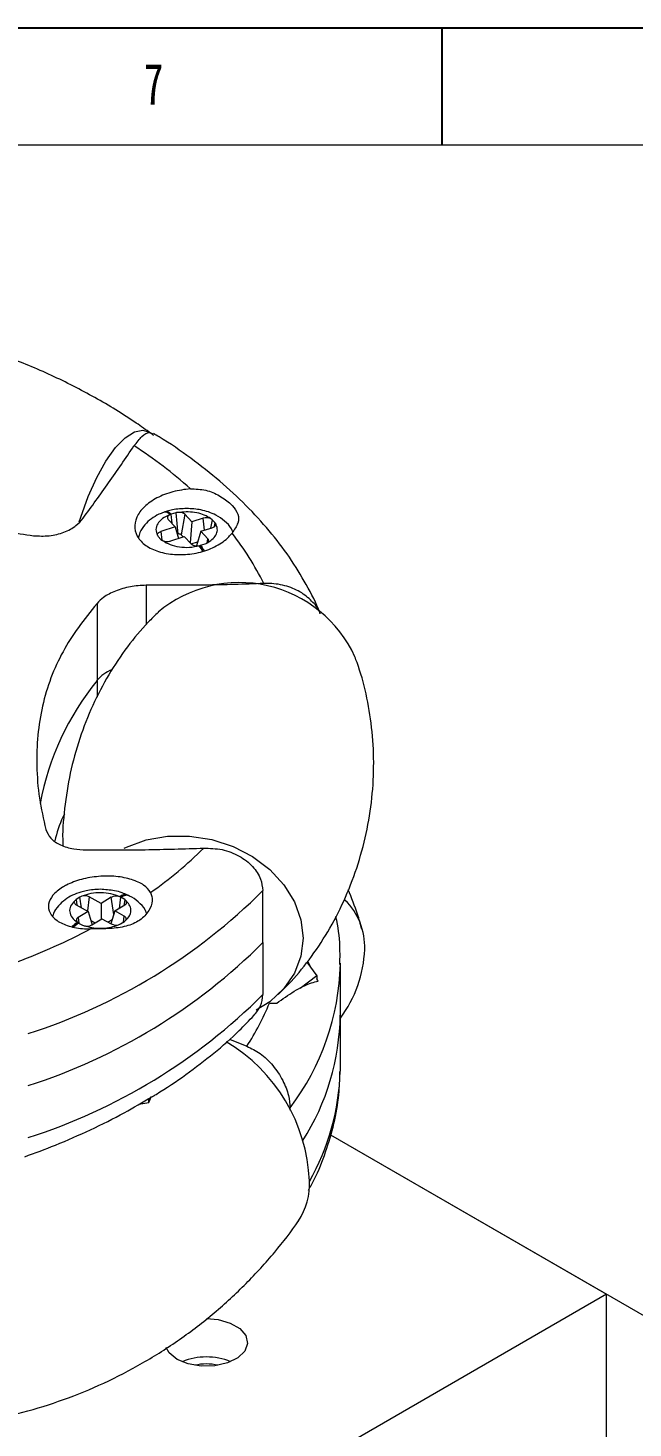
# Model space of a CAD drawing. Header units: millimetres. Extents: x 0 to 1189, y 0 to 841.
# Drawn here: x 316.9 to 368.2, y 722.3 to 841 of the extents above; entities that cross this region are included whole.
import ezdxf

# ---------------------------------------------------------------- set-up
doc = ezdxf.new("R2010")
doc.units = ezdxf.units.MM
doc.layers.add('10', color=7, linetype='Continuous')
doc.layers.add('5', color=7, linetype='Continuous')
doc.styles.add('SLDTEXTSTYLE5', font='TXT', dxfattribs={"width": 0.7})

msp = doc.modelspace()

# ---------------------------------------------------------------- linework, layer by layer
at = {"color": 7, "linetype": 'Continuous', "lineweight": 15}
for p, q in [((327.28, 806.66), (327.53, 806.44)), ((328.49, 799.96), (328.38, 799.92)), ((328.54, 799.97), (328.49, 799.96)), ((328.79, 799.31), (329.38, 798.69)), ((329.04, 799.76), (329.01, 799.75)), ((329.43, 799.89), (329.04, 799.76)), ((329.43, 799.89), (329.6, 798.07)), ((330.19, 799.76), (329.88, 798.03)), ((330.79, 799.13), (330.19, 799.76)), ((330.79, 799.13), (330.65, 797.34)), ((331.75, 799.43), (330.79, 799.13)), ((332.51, 799.3), (332.38, 799.4)), ((332.74, 799.06), (332.51, 799.3)), ((332.81, 798.94), (332.74, 799.06)), ((327.88, 797.98), (327.94, 797.87)), ((327.94, 797.87), (328.17, 797.62)), ((329.38, 798.69), (328.17, 798.31)), ((328.93, 797.49), (330.14, 797.87)), ((329.38, 798.69), (329.65, 797.72)), ((329.6, 798.07), (329.56, 798.06)), ((329.88, 798.03), (330.05, 797.85)), ((330.14, 797.87), (330.74, 797.25)), ((331.55, 798.32), (331.17, 797.08)), ((331.55, 798.32), (332.52, 798.62)), ((332.14, 797.69), (331.55, 798.32)), ((328.17, 797.62), (328.31, 797.53)), ((330.74, 797.25), (331.27, 797.42)), ((331.53, 797.13), (331.92, 797.25)), ((322.75, 792.21), (322.75, 785.67)), ((320.97, 767.1), (320.85, 766.99)), ((321.3, 767.3), (320.97, 767.1)), ((321.47, 767.37), (321.3, 767.3)), ((323.09, 766.76), (322.09, 767.31)), ((323.95, 767.28), (323.09, 766.76)), ((324.76, 767.28), (324.74, 767.29)), ((325.09, 767.1), (324.76, 767.28)), ((325.46, 767.41), (325.35, 767.47)), ((325.5, 767.39), (325.46, 767.41)), ((336.8, 763.44), (336.8, 767.85)), ((320.99, 766.64), (321.99, 766.09)), ((321.99, 766.09), (321.14, 765.57)), ((321.99, 766.09), (322.34, 764.96)), ((323.09, 766.76), (323.1, 765.42)), ((324.25, 766.13), (323.92, 765.03)), ((324.25, 766.13), (325.11, 766.65)), ((325.05, 765.69), (324.25, 766.13)), ((321.18, 765.1), (321.51, 764.92)), ((322.23, 765.32), (322.6, 765.12)), ((322.3, 764.94), (323.15, 765.46)), ((323.15, 765.46), (323.95, 765.02)), ((323.66, 765.18), (324.04, 765.41)), ((324.57, 764.96), (324.75, 765.03)), ((324.75, 765.03), (325.08, 765.23)), ((325.08, 765.23), (325.19, 765.33)), ((336.8, 763.44), (336.8, 759.03)), ((340.55, 761.78), (341.38, 760.63)), ((340.93, 761.25), (340.61, 761.86)), ((343.38, 757.3), (343.38, 761.71)), ((343.38, 761.6), (343.38, 761.71)), ((341.38, 760.63), (339.96, 759.55)), ((341.38, 760.63), (341.38, 760.26)), ((341.5, 760.18), (341.38, 760.4)), ((337.37, 758.3), (337.99, 758.3)), ((343.38, 752.89), (343.38, 757.3)), ((333.99, 755.25), (335.45, 754.65)), ((343.38, 752.53), (343.38, 752.89)), ((327.13, 749.87), (327.36, 750.43)), ((327.38, 750.35), (327.46, 750.4)), ((326.3, 749.73), (327.13, 749.87)), ((327.13, 749.87), (327.13, 750.23)), ((339.12, 749.23), (339.12, 749.43)), ((342.55, 747.13), (373.03, 729.53)), ((342.55, 747.13), (365.96, 733.62)), ((365.96, 733.62), (300.91, 696.06)), ((365.96, 655.23), (365.96, 733.62))]:
    msp.add_line(p, q, dxfattribs=at)
at = {"color": 8, "linetype": 'Continuous', "lineweight": 15}
for p, q in [((329.01, 799.75), (329.08, 799)), ((331.85, 798.41), (331.75, 799.43)), ((332.51, 799.3), (332.38, 798.58)), ((332.74, 799.06), (332.68, 798.69)), ((328.17, 798.31), (328.24, 797.58)), ((332.08, 797.33), (332.14, 797.69)), ((326.92, 793.74), (326.92, 790.41)), ((322.75, 785.67), (322.75, 784.25)), ((320.97, 767.1), (321.04, 766.61)), ((321.43, 766.4), (321.3, 767.3)), ((322.09, 767.31), (321.93, 766.12)), ((324.16, 765.81), (323.95, 767.28)), ((324.74, 767.29), (324.61, 766.34)), ((325.09, 767.1), (325.02, 766.59)), ((321.18, 765.1), (320.77, 764.77)), ((321.14, 765.57), (321.21, 765.09)), ((324.98, 765.18), (325.05, 765.69))]:
    msp.add_line(p, q, dxfattribs=at)
at = {"color": 7, "linetype": 'Continuous', "lineweight": 15, "flags": 128}
for points in [[(321.23, 799.11), (321.36, 799.52), (321.99, 801.28), (322.72, 802.88), (323.5, 804.28), (324.31, 805.42), (325.12, 806.25), (325.91, 806.75), (326.63, 806.89), (327.18, 806.72)], [(328.94, 799.73), (328.87, 799.69), (328.81, 799.64), (328.76, 799.59), (328.73, 799.54), (328.72, 799.48), (328.73, 799.42), (328.75, 799.37), (328.79, 799.31)], [(327.88, 797.98), (327.88, 798.03), (327.88, 798.08), (327.91, 798.13), (327.94, 798.17), (327.98, 798.21), (328.04, 798.25), (328.1, 798.28), (328.17, 798.31)], [(332.81, 798.94), (332.81, 798.89), (332.8, 798.85), (332.78, 798.8), (332.75, 798.76), (332.71, 798.71), (332.65, 798.68), (332.59, 798.65), (332.52, 798.62)], [(331.5, 797.12), (331.51, 797.12), (331.53, 797.13)], [(325.05, 771.44), (325.25, 771.54), (326.92, 772.15), (328.72, 772.46), (330.6, 772.47), (332.48, 772.18), (334.28, 771.59), (335.94, 770.73), (337.4, 769.64), (338.6, 768.35), (339.49, 766.91), (340.03, 765.38), (340.22, 763.82), (340.03, 762.29), (339.49, 760.85), (338.6, 759.54), (337.4, 758.43), (336.23, 757.7)], [(320.85, 766.99), (320.83, 766.95), (320.82, 766.9), (320.82, 766.85), (320.83, 766.8), (320.85, 766.76), (320.89, 766.71), (320.93, 766.67), (320.99, 766.64)], [(325.19, 765.33), (325.22, 765.38), (325.23, 765.43), (325.23, 765.48), (325.22, 765.52), (325.19, 765.57), (325.16, 765.61), (325.11, 765.65), (325.05, 765.69)], [(332.02, 731.55), (333.02, 731.47), (334.05, 731.18), (334.87, 730.71), (335.37, 730.11), (335.52, 729.45), (335.28, 728.8), (334.69, 728.23), (333.81, 727.8), (332.74, 727.56), (331.59, 727.53), (330.48, 727.72), (329.54, 728.1), (329.54, 728.1)], [(329.54, 728.1), (328.87, 728.65), (328.6, 729.1)]]:
    msp.add_lwpolyline(points, dxfattribs=at)
at = {"color": 8, "linetype": 'Continuous', "lineweight": 15, "flags": 128}
msp.add_lwpolyline([(320.73, 764.78), (320.94, 764.96), (321.16, 765.11)], dxfattribs=at)
at = {"color": 7, "linetype": 'Continuous', "lineweight": 15}
for centre, radius, start, end in [((305.13, 773.29), 38.37, 48.2942, 57.2592), ((329.22, 799.09), 0.696, 107.3421, 113.8216), ((329.75, 799.26), 0.667, 48.4828, 90.2301), ((332.02, 798.57), 0.898, 66.4747, 107.1937), ((329.7, 797.8), 0.294, 51.3444, 109.3029), ((316.14, 783.89), 23.02, 25.7282, 38.3352), ((328.67, 798.35), 0.898, 246.4746, 287.1936), ((331.23, 797.85), 0.774, 230.8132, 284.2557), ((331.25, 797.89), 0.813, 281.5237, 287.3659), ((332, 797.53), 0.212, 313.9074, 46.8495), ((334.83, 783.22), 10.75, 24.4235, 130.0096), ((325.23, 783.54), 3.28, 112.0201, 139.3712), ((340.78, 770.98), 23.25, 140.8398, 169.4179), ((306.8, 796.92), 35.69, 305.042, 314.4506), ((301.79, 802.92), 49.56, 287.7475, 314.9596), ((321.7, 766.52), 0.882, 63.9084, 105.0974), ((324.36, 766.51), 0.871, 68.9112, 118.0835), ((324.44, 766.76), 0.612, 61.4505, 68.5091), ((339.89, 763.07), 5.56, 357.8382, 45.6907), ((325.01, 766.87), 0.245, 292.9494, 16.861), ((295.93, 814.79), 56.65, 290.7113, 297.6234), ((321.23, 765.35), 0.236, 111.6406, 238.1454), ((321.39, 765.54), 0.488, 233.2701, 241.4835), ((321.9, 765.67), 0.837, 262.8877, 298.6292), ((324.34, 765.81), 0.882, 243.9081, 285.095), ((301.79, 798.51), 49.56, 287.7475, 314.9596), ((335.14, 763.24), 10.31, 323.0583, 357.8808), ((301.79, 794.1), 49.56, 287.7475, 314.9596), ((317.65, 766.34), 21.29, 326.727, 337.819), ((322.88, 757.61), 20.5, 327.6655, 359.1306), ((322.88, 757.61), 20.5, 327.6802, 359.1312), ((326.36, 742.63), 14.41, 2.4605, 59.3899), ((334.94, 742.99), 5.83, 327.2124, 2.5579), ((332.02, 722.81), 5.49, 67.9506, 112.0494), ((332.02, 723.57), 4.14, 76.2756, 103.7244)]:
    msp.add_arc(centre, radius, start, end, dxfattribs=at)
at = {"color": 8, "linetype": 'Continuous', "lineweight": 15}
for centre, radius, start, end in [((328.51, 799.38), 0.555, 38.985, 104.3518), ((328.6, 799.45), 0.511, 35.8016, 104.7222), ((329.42, 795.61), 2.49, 24.2745, 36.6347), ((329.64, 795.61), 2.39, 26.2858, 39.0524), ((325.13, 766.81), 0.69, 71.5684, 132.0014), ((325.2, 766.73), 0.726, 69.3351, 129.6898), ((322.07, 763.38), 2.02, 118.7058, 135.3842), ((322.42, 762.11), 20.97, 322.8032, 358.6092), ((323.37, 753.09), 20.01, 330.3301, 358.3869)]:
    msp.add_arc(centre, radius, start, end, dxfattribs=at)
at = {"color": 7, "linetype": 'Continuous', "lineweight": 15}
for points, knots in [([(327.29, 806.64), (326.88, 806.93), (325.37, 808.01), (322.59, 809.7), (318.9, 811.59), (315.06, 813.18), (311.1, 814.46), (307.06, 815.42), (302.97, 816.06), (298.87, 816.36), (295.42, 816.38), (293.35, 816.21), (292.64, 816.15)], [0, 0, 0, 0, 0.04087, 0.153357, 0.266299, 0.379325, 0.492272, 0.60502, 0.717456, 0.829469, 0.940948, 1, 1, 1, 1]), ([(287.09, 806.26), (288.08, 805.81), (290.06, 804.92), (294.34, 803.49), (299.08, 802.05), (304.24, 800.66), (308.47, 799.62), (312.84, 798.59), (315.85, 798.16), (317.35, 797.94)], [0, 0, 0, 0, 0.116002, 0.232045, 0.46821, 0.599398, 0.730589, 0.865318, 1, 1, 1, 1]), ([(325.88, 805.56), (326.11, 805.85), (326.56, 806.45), (327.14, 806.78), (327.41, 806.62), (327.51, 806.56)], [0, 0, 0, 0, 0.379235, 0.758844, 1, 1, 1, 1]), ([(341.67, 791.32), (341.66, 791.36), (341.36, 792.2), (340.51, 793.81), (339.1, 796.14), (337.38, 798.38), (335.41, 800.54), (333.19, 802.59), (330.71, 804.52), (328.82, 805.86), (327.69, 806.51), (327.53, 806.6)], [0, 0, 0, 0, 0.0051979, 0.1410801, 0.2783294, 0.4167903, 0.5561807, 0.6961747, 0.8364671, 0.976806, 1, 1, 1, 1]), ([(321.56, 799.42), (322.29, 800.42), (323.73, 802.41), (325.17, 804.51), (325.88, 805.56)], [0, 0, 0, 0, 0.499889, 1, 1, 1, 1]), ([(330.66, 801.93), (330.16, 801.86), (329.16, 801.73), (327.78, 801.18), (326.7, 800.42), (326.04, 799.52), (325.87, 798.57), (326.13, 797.89), (326.62, 797.29), (327.33, 796.79), (328.59, 796.39), (330.05, 796.29), (331.55, 796.51), (332.91, 797.04), (333.76, 797.65), (334.11, 798.06), (334.2, 798.17)], [0, 0, 0, 0, 0.079871, 0.159749, 0.23943, 0.318713, 0.397567, 0.475972, 0.499975, 0.577976, 0.655968, 0.734207, 0.812892, 0.892007, 0.971533, 1, 1, 1, 1]), ([(330.66, 801.93), (331.1, 801.91), (331.99, 801.88), (333.2, 801.34), (333.88, 800.84), (334.41, 800.3), (334.76, 799.76), (334.78, 799.03), (334.4, 798.46), (334.2, 798.17)], [0, 0, 0, 0, 0.152975, 0.305232, 0.47227, 0.500164, 0.666219, 0.832095, 1, 1, 1, 1]), ([(330.34, 800.26), (329.94, 800.23), (329.38, 800.2), (328.78, 800.06), (328.59, 799.98), (328.54, 799.96)], [0, 0, 0, 0, 0.651181, 0.907004, 1, 1, 1, 1]), ([(334.25, 798.26), (334.22, 798.35), (334.07, 798.72), (333.58, 799.21), (332.91, 799.67), (332.22, 799.96), (331.39, 800.2), (330.76, 800.23), (330.34, 800.26)], [0, 0, 0, 0, 0.066903, 0.265626, 0.463413, 0.612897, 0.749415, 1, 1, 1, 1]), ([(317.35, 797.94), (317.8, 797.92), (318.7, 797.88), (319.97, 798.2), (320.97, 798.74), (321.38, 799.21), (321.56, 799.42)], [0, 0, 0, 0, 0.261482, 0.523007, 0.784024, 1, 1, 1, 1]), ([(328.39, 799.91), (328.26, 799.86), (327.88, 799.73), (327.33, 799.39), (326.78, 798.88), (326.39, 798.33), (326.29, 797.93), (326.26, 797.79)], [0, 0, 0, 0, 0.1286014, 0.3604442, 0.6062855, 0.8554415, 1, 1, 1, 1]), ([(328.94, 799.73), (328.71, 799.62), (328.26, 799.42), (327.85, 798.97), (327.68, 798.47), (327.81, 798.15), (327.88, 797.98)], [0, 0, 0, 0, 0.25, 0.5, 0.7500001, 1, 1, 1, 1]), ([(329.75, 799.92), (329.68, 799.92), (329.57, 799.92), (329.48, 799.9), (329.43, 799.89)], [0, 0, 0, 0, 0.579244, 1, 1, 1, 1]), ([(332.38, 799.4), (332.21, 799.5), (331.87, 799.71), (331.21, 799.9), (330.48, 799.99), (329.99, 799.94), (329.75, 799.92)], [0, 0, 0, 0, 0.25, 0.5, 0.75, 1, 1, 1, 1]), ([(332.14, 797.38), (332.31, 797.49), (332.63, 797.7), (332.9, 798.1), (332.99, 798.53), (332.87, 798.8), (332.81, 798.94)], [0, 0, 0, 0, 0.25, 0.5, 0.75, 1, 1, 1, 1]), ([(328.31, 797.53), (328.51, 797.41), (328.91, 797.17), (329.72, 796.98), (330.6, 796.93), (331.14, 797.04), (331.42, 797.1)], [0, 0, 0, 0, 0.25, 0.5, 0.75, 1, 1, 1, 1]), ([(331.92, 797.25), (331.97, 797.27), (332.06, 797.3), (332.12, 797.36), (332.14, 797.38)], [0, 0, 0, 0, 0.580242, 1, 1, 1, 1]), ([(326.92, 793.74), (326.46, 793.72), (325.56, 793.66), (324.28, 793.27), (323.3, 792.78), (322.92, 792.38), (322.75, 792.21)], [0, 0, 0, 0, 0.265019, 0.530095, 0.793366, 1, 1, 1, 1]), ([(336.88, 793.89), (335.22, 793.83), (331.91, 793.73), (328.58, 793.74), (326.92, 793.74)], [0, 0, 0, 0, 0.499656, 1, 1, 1, 1]), ([(341.67, 791.33), (341.67, 791.33), (341.6, 791.68), (341.07, 792.33), (340.13, 793.15), (338.83, 793.72), (337.7, 793.91), (337.05, 793.89), (336.88, 793.89)], [0, 0, 0, 0, 0.001826, 0.215186, 0.434144, 0.666742, 0.915102, 1, 1, 1, 1]), ([(322.75, 792.21), (322.2, 791.52), (321.1, 790.15), (319.37, 787.44), (317.92, 783.62), (317.52, 779.33), (317.8, 775.67), (318.2, 773.91), (318.4, 773.03)], [0, 0, 0, 0, 0.123718, 0.24748, 0.499993, 0.747011, 0.873528, 1, 1, 1, 1]), ([(327.95, 791.47), (327.66, 791.18), (326.73, 790.29), (325.28, 788.53), (323.69, 786.17), (322.33, 783.56), (321.23, 780.76), (320.42, 777.82), (319.97, 774.82), (319.79, 772.74), (319.85, 771.71), (319.85, 771.66)], [0, 0, 0, 0, 0.059231, 0.187168, 0.317986, 0.451298, 0.586262, 0.722168, 0.858394, 0.994251, 1, 1, 1, 1]), ([(338.11, 759.05), (338.4, 759.33), (339.33, 760.23), (340.77, 761.97), (342.36, 764.34), (343.72, 766.95), (344.82, 769.75), (345.62, 772.69), (346.11, 775.7), (346.26, 778.72), (346.09, 781.69), (345.61, 784.53), (345.06, 786.51), (344.67, 787.51), (344.61, 787.68)], [0, 0, 0, 0, 0.041198, 0.131441, 0.223716, 0.317748, 0.412947, 0.50881, 0.604899, 0.700727, 0.79583, 0.889762, 0.982004, 1, 1, 1, 1]), ([(319.98, 774.34), (319.94, 774.27), (319.54, 773.49), (319.34, 772.74), (319.16, 772.06)], [0, 0, 0, 0, 0.093415, 1, 1, 1, 1]), ([(318.4, 773.03), (318.52, 772.77), (318.75, 772.26), (319.61, 771.68), (320.67, 771.36), (321.47, 771.32), (321.83, 771.3)], [0, 0, 0, 0, 0.261482, 0.523007, 0.784024, 1, 1, 1, 1]), ([(321.83, 771.3), (323.49, 771.3), (326.82, 771.29), (330.14, 771.4), (331.79, 771.45)], [0, 0, 0, 0, 0.4998889, 1, 1, 1, 1]), ([(331.79, 771.45), (332.31, 771.44), (333.36, 771.41), (334.83, 770.84), (335.98, 769.95), (336.68, 768.9), (336.76, 768.18), (336.8, 767.85)], [0, 0, 0, 0, 0.215774, 0.431762, 0.640516, 0.834926, 1, 1, 1, 1]), ([(327.29, 767.7), (327.13, 767.92), (326.79, 768.35), (325.72, 768.82), (324.38, 769.09), (322.88, 769.09), (321.4, 768.84), (320.4, 768.46), (319.58, 768), (318.93, 767.47), (318.56, 766.7), (318.68, 765.94), (319.29, 765.28), (320.32, 764.8), (321.37, 764.61), (322.03, 764.6), (322.2, 764.6)], [0, 0, 0, 0, 0.079871, 0.159749, 0.23943, 0.318713, 0.397568, 0.475972, 0.499975, 0.577976, 0.655968, 0.734207, 0.812892, 0.892007, 0.971533, 1, 1, 1, 1]), ([(323.02, 767.96), (322.62, 767.94), (322.05, 767.9), (321.27, 767.7), (320.66, 767.47), (320.01, 767.09), (319.46, 766.58), (319.1, 766.1), (319.01, 765.77), (319, 765.7)], [0, 0, 0, 0, 0.231078, 0.32186, 0.471672, 0.624702, 0.786971, 0.951428, 1, 1, 1, 1]), ([(320.85, 766.99), (320.72, 766.84), (320.45, 766.55), (320.39, 766.05), (320.58, 765.55), (320.93, 765.28), (321.1, 765.15)], [0, 0, 0, 0, 0.25, 0.5, 0.75, 1, 1, 1, 1]), ([(324.67, 767.32), (324.43, 767.42), (323.95, 767.6), (323.08, 767.69), (322.21, 767.63), (321.72, 767.45), (321.47, 767.37)], [0, 0, 0, 0, 0.25, 0.5, 0.75, 1, 1, 1, 1]), ([(327.29, 767.7), (327.36, 767.47), (327.5, 767.01), (327.18, 766.1), (326.65, 765.53), (325.95, 765.07), (325.09, 764.74), (323.67, 764.6), (322.69, 764.6), (322.2, 764.6)], [0, 0, 0, 0, 0.152975, 0.305231, 0.47227, 0.500238, 0.666297, 0.832175, 1, 1, 1, 1]), ([(325.34, 767.46), (325.19, 767.53), (324.84, 767.69), (324.07, 767.9), (323.43, 767.93), (323.02, 767.96)], [0, 0, 0, 0, 0.223469, 0.497329, 1, 1, 1, 1]), ([(325.25, 766.94), (325.23, 766.98), (325.19, 767.04), (325.12, 767.08), (325.09, 767.1)], [0, 0, 0, 0, 0.579247, 1, 1, 1, 1]), ([(326.94, 765.94), (326.9, 766.04), (326.76, 766.41), (326.25, 766.9), (325.78, 767.27), (325.5, 767.39), (325.5, 767.39)], [0, 0, 0, 0, 0.15108, 0.573594, 0.994118, 1, 1, 1, 1]), ([(345.2, 764.59), (345.09, 765.01), (344.78, 766.13), (344.33, 767.23), (344.04, 767.92)], [0, 0, 0, 0, 0.370902, 1, 1, 1, 1]), ([(325.19, 765.33), (325.31, 765.46), (325.55, 765.71), (325.65, 766.13), (325.58, 766.56), (325.36, 766.81), (325.25, 766.94)], [0, 0, 0, 0, 0.249999, 0.5, 0.75, 1, 1, 1, 1]), ([(321.16, 765.11), (321.16, 765.11), (321.17, 765.11), (321.18, 765.1), (321.18, 765.1)], [0, 0, 0, 0, 0.500114, 1, 1, 1, 1]), ([(321.51, 764.92), (321.56, 764.9), (321.64, 764.86), (321.75, 764.85), (321.8, 764.84)], [0, 0, 0, 0, 0.580246, 1, 1, 1, 1]), ([(321.8, 764.84), (322.02, 764.78), (322.47, 764.67), (323.22, 764.65), (323.95, 764.73), (324.36, 764.88), (324.57, 764.96)], [0, 0, 0, 0, 0.25, 0.499999, 0.75, 1, 1, 1, 1]), ([(343.34, 761.58), (343.35, 762), (343.37, 763.24), (343.24, 764.61), (343.02, 765.54), (342.99, 765.66)], [0, 0, 0, 0, 0.3048225, 0.9122817, 1, 1, 1, 1]), ([(337.99, 758.3), (338.48, 758.65), (339.47, 759.37), (340.66, 759.97), (341.31, 760.13), (341.5, 760.18)], [0, 0, 0, 0, 0.412601, 0.833284, 1, 1, 1, 1]), ([(336.04, 757.26), (336.26, 757.53), (336.71, 758.05), (336.77, 758.7), (336.8, 759.03)], [0, 0, 0, 0, 0.501693, 1, 1, 1, 1]), ([(327.46, 750.4), (327.56, 750.46), (328.56, 751.04), (330.31, 752.25), (332.68, 754.04), (334.59, 755.72), (335.64, 756.83), (336.04, 757.26)], [0, 0, 0, 0, 0.028271, 0.294448, 0.561491, 0.829064, 1, 1, 1, 1]), ([(335.45, 754.65), (335.83, 754.47), (336.59, 754.11), (337.68, 753.06), (338.52, 751.8), (339.03, 750.52), (339.09, 749.77), (339.12, 749.43)], [0, 0, 0, 0, 0.215775, 0.4317616, 0.6405167, 0.8349285, 1, 1, 1, 1]), ([(340.68, 742.45), (340.85, 742.75), (341.43, 743.8), (342.17, 745.69), (342.88, 748.09), (343.29, 750.37), (343.33, 751.83), (343.35, 752.48)], [0, 0, 0, 0, 0.095411, 0.334377, 0.573246, 0.812709, 1, 1, 1, 1]), ([(316.61, 745.28), (317.49, 745.6), (319.41, 746.31), (322.23, 747.56), (324.96, 748.92), (326.61, 749.9), (327.38, 750.35)], [0, 0, 0, 0, 0.225145, 0.494186, 0.765204, 1, 1, 1, 1]), ([(311.6, 722.66), (312.06, 722.72), (313.68, 722.94), (316.47, 723.57), (319.93, 724.64), (323.34, 726.04), (326.64, 727.75), (329.78, 729.75), (332.72, 732), (335.42, 734.49), (337.8, 737.11), (339.22, 738.94), (339.85, 739.85), (339.85, 739.85)], [0, 0, 0, 0, 0.041703, 0.147236, 0.253999, 0.361643, 0.469727, 0.577911, 0.685893, 0.793339, 0.899954, 0.999512, 1, 1, 1, 1])]:
    msp.add_open_spline(points, degree=3, knots=knots, dxfattribs=at)
at = {"color": 8, "linetype": 'Continuous', "lineweight": 15}
for points, knots in [([(328.54, 799.97), (328.56, 799.97), (328.62, 800), (328.79, 799.97), (328.94, 799.84), (329.04, 799.76)], [0, 0, 0, 0, 0.14923, 0.446934, 1, 1, 1, 1]), ([(331.53, 797.13), (331.62, 797.01), (331.72, 796.88), (331.81, 796.7), (331.82, 796.68)], [0, 0, 0, 0, 0.902764, 1, 1, 1, 1]), ([(325.49, 767.39), (325.45, 767.41), (325.34, 767.46), (325.1, 767.45), (324.89, 767.35), (324.76, 767.28)], [0, 0, 0, 0, 0.23785, 0.504546, 1, 1, 1, 1])]:
    msp.add_open_spline(points, degree=3, knots=knots, dxfattribs=at)
at = {"layer": '5', "color": 7}
msp.add_line((1189, 841), (0, 841), dxfattribs=at)
at = {"layer": '5'}
msp.add_line((352, 841), (352, 831.05), dxfattribs=at)
at = {"layer": '5', "color": 7, "lineweight": 15}
msp.add_line((1179, 831.05), (25, 831.05), dxfattribs=at)

# ---------------------------------------------------------------- texts
at = {"layer": '10', "insert": (327.55, 838), "char_height": 3.5, "attachment_point": 2, "style": 'SLDTEXTSTYLE5'}
msp.add_mtext('7', dxfattribs=at)

doc.saveas('drawing.dxf')
